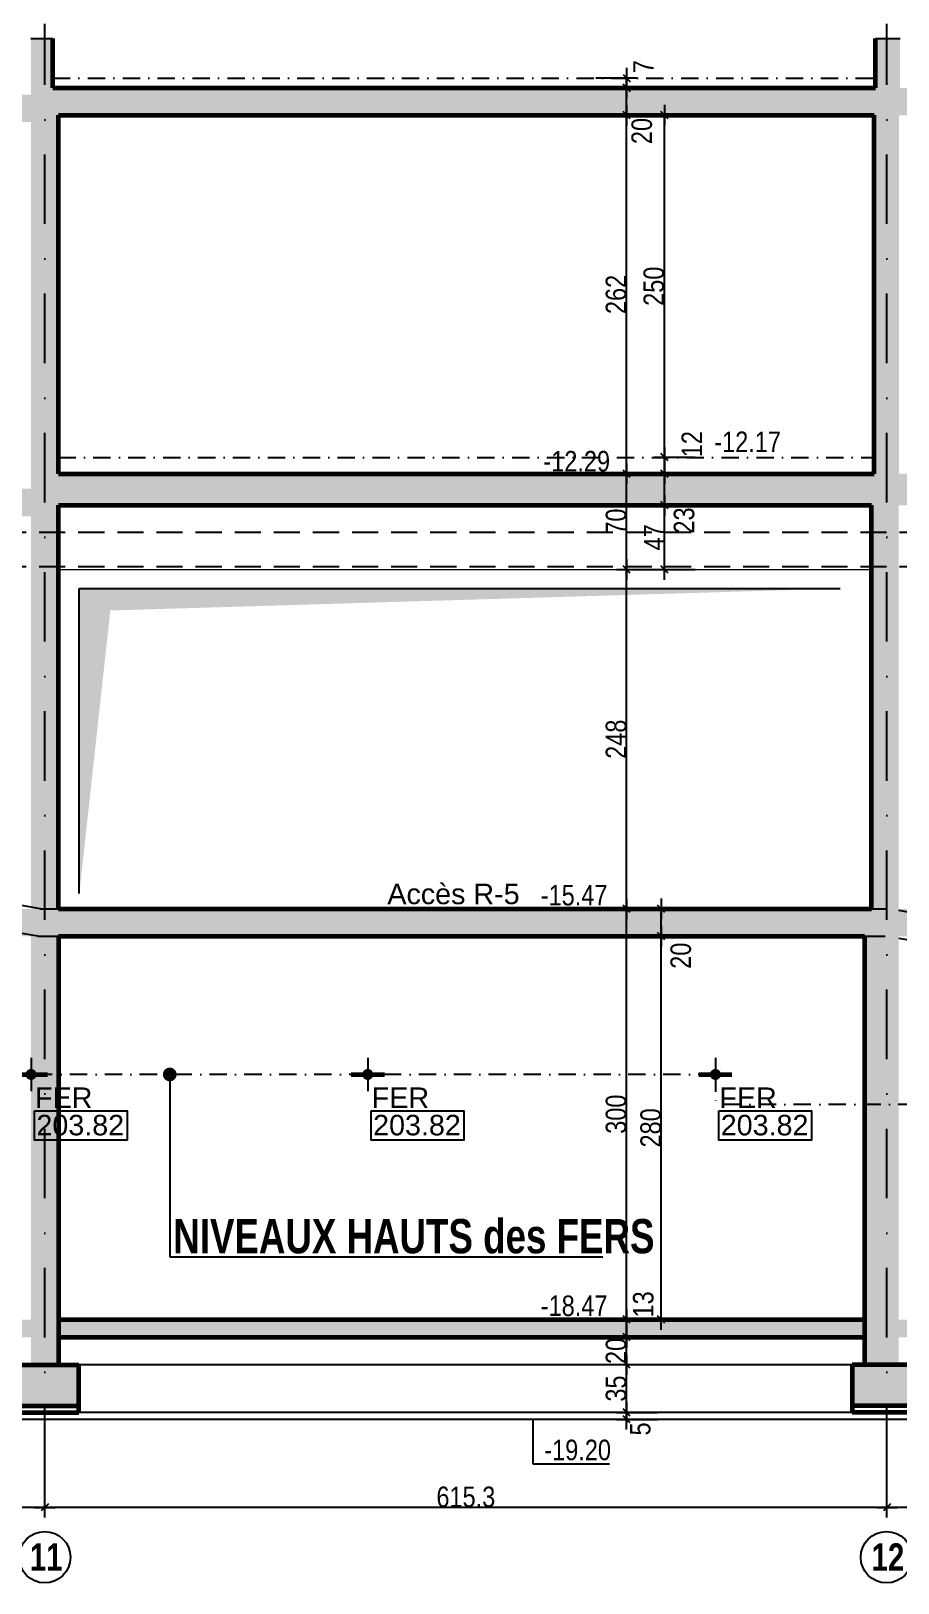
# Model space of a CAD drawing. Header units: millimetres. Extents: x -26249 to 60250, y -21218 to 23336.
# Drawn here: x 17420 to 18053, y 5707 to 6841 of the extents above; entities that cross this region are included whole.
import ezdxf

# ---------------------------------------------------------------- set-up
doc = ezdxf.new("R2010")
doc.units = ezdxf.units.MM
doc.linetypes.add('CACHEX2', pattern=[19.05, 12.7, -6.35])
doc.linetypes.add('TIRETPTX2', pattern=[50.8, 25.4, -12.7, 0, -12.7])
for name, color, linetype in [('01-coupe soussol', 253, 'Continuous'), ('01_cote_gen', 4, 'Continuous'), ('01_linteaux', 2, 'Continuous'), ('01_poch_BN', 9, 'Continuous'), ('01_texte', 230, 'Continuous'), ('AA_COTES', 2, 'Continuous')]:
    doc.layers.add(name, color=color, linetype=linetype)
doc.layers.add('01_murs_coup', color=5, linetype='Continuous', lineweight=60)
doc.styles.add('ARIAL NA', font='ARIALN.TTF')
doc.styles.add('impact', font='impact.ttf')
doc.styles.add('MATTE_TXT', font='arial.ttf')
doc.styles.add('STYLE2', font='ARIALN.TTF')
doc.dimstyles.new('JB50', dxfattribs={"dimscale": 0.1, "dimtxt": 150, "dimasz": 15, "dimexe": 0.1, "dimexo": 0.1, "dimgap": 0.09, "dimtad": 1, "dimdec": 1, "dimdsep": 46, "dimtxsty": 'STYLE2', "dimblk1": 'BOND_G', "dimblk2": 'BOND_D', "dimsah": 1, "dimcen": 1.5, "dimdle": 0.01, "dimse1": 1, "dimse2": 1, "dimclrd": 4, "dimclre": 2, "dimclrt": 6, "dimazin": 2, "dimtfac": 2.333333, "dimtdec": 1, "dimtix": 1, "dimtmove": 2, "dimatfit": 3, "dimldrblk": 'BOND_G', "dimfxl": 1, "dimtolj": 1, "dimtzin": 0, "dimarcsym": 0})

# ---------------------------------------------------------------- blocks, each defined once
blk = doc.blocks.new('BOND_G')
at = {"layer": 'AA_COTES', "color": 0}
for p, q in [((0, -5), (0, 15)), ((5, 0), (-5, 0)), ((1.77, 1.77), (-1.77, -1.77))]:
    blk.add_line(p, q, dxfattribs=at)
blk = doc.blocks.new('BOND_D')
at = {"layer": 'AA_COTES', "color": 0}
for p, q in [((5, 0), (-5, 0)), ((-1.77, -1.77), (1.77, 1.77)), ((0, 5), (0, -15))]:
    blk.add_line(p, q, dxfattribs=at)
blk = doc.blocks.new('*D2029')
at = {"layer": '01_cote_gen', "color": 4, "lineweight": -2, "transparency": 16777216}
blk.add_line((18191.2, 5761.8), (18046.5, 5761.8), dxfattribs=at)
at = {"layer": 'Defpoints', "color": 0, "transparency": 16777216}
for p in [(18045, 5851.1), (18192.7, 5845.5), (18045, 5761.8)]:
    blk.add_point(p, dxfattribs=at)
at = {"layer": '01_cote_gen', "color": 4, "lineweight": -2, "transparency": 16777216, "xscale": 1.5, "yscale": 1.5, "zscale": 1.5, "rotation": 180}
blk.add_blockref('BOND_D', (18045, 5761.8), dxfattribs=at)
at = {"layer": '01_cote_gen', "color": 4, "lineweight": -2, "transparency": 16777216, "xscale": 1.5, "yscale": 1.5, "zscale": 1.5}
blk.add_blockref('BOND_G', (18192.7, 5761.8), dxfattribs=at)
at = {"layer": '01_cote_gen', "color": 6, "transparency": 16777216, "insert": (18118.8, 5769.3), "char_height": 15, "attachment_point": 5, "style": 'STYLE2'}
blk.add_mtext('\\A1;147.7', dxfattribs=at)
blk = doc.blocks.new('*D2030')
at = {"layer": '01_cote_gen', "color": 4, "lineweight": -2, "transparency": 16777216}
blk.add_line((18043.5, 5761.8), (17431.2, 5761.8), dxfattribs=at)
at = {"layer": 'Defpoints', "color": 0, "transparency": 16777216}
for p in [(18045, 5851.1), (17429.7, 5825.9), (17429.7, 5761.8)]:
    blk.add_point(p, dxfattribs=at)
at = {"layer": '01_cote_gen', "color": 4, "lineweight": -2, "transparency": 16777216, "xscale": 1.5, "yscale": 1.5, "zscale": 1.5, "rotation": 180}
blk.add_blockref('BOND_D', (17429.7, 5761.8), dxfattribs=at)
at = {"layer": '01_cote_gen', "color": 4, "lineweight": -2, "transparency": 16777216, "xscale": 1.5, "yscale": 1.5, "zscale": 1.5}
blk.add_blockref('BOND_G', (18045, 5761.8), dxfattribs=at)
at = {"layer": '01_cote_gen', "color": 6, "transparency": 16777216, "insert": (17737.3, 5769.4), "char_height": 15, "attachment_point": 5, "style": 'STYLE2'}
blk.add_mtext('\\A1;615.3', dxfattribs=at)
blk = doc.blocks.new('*D2031')
at = {"layer": '01_cote_gen', "color": 4, "lineweight": -2, "transparency": 16777216}
blk.add_line((17428.2, 5761.8), (17151.2, 5761.8), dxfattribs=at)
at = {"layer": 'Defpoints', "color": 0, "transparency": 16777216}
for p in [(17149.7, 5862.2), (17429.7, 5825.9), (17149.7, 5761.8)]:
    blk.add_point(p, dxfattribs=at)
at = {"layer": '01_cote_gen', "color": 4, "lineweight": -2, "transparency": 16777216, "xscale": 1.5, "yscale": 1.5, "zscale": 1.5, "rotation": 180}
blk.add_blockref('BOND_D', (17149.7, 5761.8), dxfattribs=at)
at = {"layer": '01_cote_gen', "color": 4, "lineweight": -2, "transparency": 16777216, "xscale": 1.5, "yscale": 1.5, "zscale": 1.5}
blk.add_blockref('BOND_G', (17429.7, 5761.8), dxfattribs=at)
at = {"layer": '01_cote_gen', "color": 6, "transparency": 16777216, "insert": (17289.7, 5769.4), "char_height": 15, "attachment_point": 5, "style": 'STYLE2'}
blk.add_mtext('\\A1;280', dxfattribs=at)
blk = doc.blocks.new('*D2452')
at = {"layer": '01_cote_gen', "color": 4, "lineweight": -2, "transparency": 16777216}
blk.add_line((17880, 5900.6), (17880, 6177.6), dxfattribs=at)
at = {"layer": 'Defpoints', "color": 0, "transparency": 16777216}
for p in [(17880, 6179.1), (17895.3, 6179.1), (17886.4, 5899.1)]:
    blk.add_point(p, dxfattribs=at)
at = {"layer": '01_cote_gen', "color": 4, "lineweight": -2, "transparency": 16777216, "xscale": 1.5, "yscale": 1.5, "zscale": 1.5}
for name, p, rotation in [('BOND_D', (17880, 6179.1), 90), ('BOND_G', (17880, 5899.1), 270)]:
    blk.add_blockref(name, p, dxfattribs=dict(at, rotation=rotation))
at = {"layer": '01_cote_gen', "color": 6, "transparency": 16777216, "insert": (17872.4, 6039.1), "char_height": 15, "attachment_point": 5, "rotation": 90, "style": 'STYLE2'}
blk.add_mtext('\\A1;280', dxfattribs=at)
blk = doc.blocks.new('*D2453')
at = {"layer": '01_cote_gen', "color": 4, "lineweight": -2, "transparency": 16777216}
blk.add_line((17880, 6180.6), (17880, 6197.6), dxfattribs=at)
at = {"layer": 'Defpoints', "color": 0, "transparency": 16777216}
for p in [(17880, 6199.1), (17896.9, 6199.1), (17902.5, 6179.1)]:
    blk.add_point(p, dxfattribs=at)
at = {"layer": '01_cote_gen', "color": 4, "lineweight": -2, "transparency": 16777216, "xscale": 1.5, "yscale": 1.5, "zscale": 1.5}
for name, p, rotation in [('BOND_D', (17880, 6199.1), 90), ('BOND_G', (17880, 6179.1), 270)]:
    blk.add_blockref(name, p, dxfattribs=dict(at, rotation=rotation))
at = {"layer": '01_cote_gen', "color": 6, "transparency": 16777216, "insert": (17894.4, 6164.9), "char_height": 15, "attachment_point": 5, "rotation": 90, "style": 'STYLE2'}
blk.add_mtext('\\A1;20', dxfattribs=at)
blk = doc.blocks.new('*D2454')
at = {"layer": '01_cote_gen', "color": 4, "lineweight": -2, "transparency": 16777216}
blk.add_line((17854.8, 5900.6), (17854.8, 6197.6), dxfattribs=at)
at = {"layer": 'Defpoints', "color": 0, "transparency": 16777216}
for p in [(17854.8, 6199.1), (17859.4, 6199.1), (17856.9, 5899.1)]:
    blk.add_point(p, dxfattribs=at)
at = {"layer": '01_cote_gen', "color": 4, "lineweight": -2, "transparency": 16777216, "xscale": 1.5, "yscale": 1.5, "zscale": 1.5}
for name, p, rotation in [('BOND_D', (17854.8, 6199.1), 90), ('BOND_G', (17854.8, 5899.1), 270)]:
    blk.add_blockref(name, p, dxfattribs=dict(at, rotation=rotation))
at = {"layer": '01_cote_gen', "color": 6, "transparency": 16777216, "insert": (17847.1, 6049.1), "char_height": 15, "attachment_point": 5, "rotation": 90, "style": 'STYLE2'}
blk.add_mtext('\\A1;300', dxfattribs=at)
blk = doc.blocks.new('*D2444')
at = {"layer": '01_cote_gen', "color": 4, "lineweight": -2, "transparency": 16777216}
blk.add_line((17854.8, 5887.6), (17854.8, 5897.6), dxfattribs=at)
at = {"layer": 'Defpoints', "color": 0, "transparency": 16777216}
for p in [(17854.8, 5899.1), (17865.8, 5899.1), (17863, 5886.1)]:
    blk.add_point(p, dxfattribs=at)
at = {"layer": '01_cote_gen', "color": 4, "lineweight": -2, "transparency": 16777216, "xscale": 1.5, "yscale": 1.5, "zscale": 1.5}
for name, p, rotation in [('BOND_D', (17854.8, 5899.1), 90), ('BOND_G', (17854.8, 5886.1), 270)]:
    blk.add_blockref(name, p, dxfattribs=dict(at, rotation=rotation))
at = {"layer": '01_cote_gen', "color": 6, "transparency": 16777216, "insert": (17867, 5910.1), "char_height": 15, "attachment_point": 5, "rotation": 90, "style": 'STYLE2'}
blk.add_mtext('\\A1;13', dxfattribs=at)
blk = doc.blocks.new('*D2445')
at = {"layer": '01_cote_gen', "color": 4, "lineweight": -2, "transparency": 16777216}
blk.add_line((17854.8, 5867.6), (17854.8, 5884.6), dxfattribs=at)
at = {"layer": 'Defpoints', "color": 0, "transparency": 16777216}
for p in [(17854.8, 5886.1), (17864.3, 5886.1), (17864.3, 5866.1)]:
    blk.add_point(p, dxfattribs=at)
at = {"layer": '01_cote_gen', "color": 4, "lineweight": -2, "transparency": 16777216, "xscale": 1.5, "yscale": 1.5, "zscale": 1.5}
for name, p, rotation in [('BOND_D', (17854.8, 5886.1), 90), ('BOND_G', (17854.8, 5866.1), 270)]:
    blk.add_blockref(name, p, dxfattribs=dict(at, rotation=rotation))
at = {"layer": '01_cote_gen', "color": 6, "transparency": 16777216, "insert": (17847.1, 5876.1), "char_height": 15, "attachment_point": 5, "rotation": 90, "style": 'STYLE2'}
blk.add_mtext('\\A1;20', dxfattribs=at)
blk = doc.blocks.new('*D2446')
at = {"layer": '01_cote_gen', "color": 4, "lineweight": -2, "transparency": 16777216}
blk.add_line((17854.8, 5832.6), (17854.8, 5864.6), dxfattribs=at)
at = {"layer": 'Defpoints', "color": 0, "transparency": 16777216}
for p in [(17854.8, 5866.1), (17864.6, 5866.1), (17861.3, 5831.1)]:
    blk.add_point(p, dxfattribs=at)
at = {"layer": '01_cote_gen', "color": 4, "lineweight": -2, "transparency": 16777216, "xscale": 1.5, "yscale": 1.5, "zscale": 1.5}
for name, p, rotation in [('BOND_D', (17854.8, 5866.1), 90), ('BOND_G', (17854.8, 5831.1), 270)]:
    blk.add_blockref(name, p, dxfattribs=dict(at, rotation=rotation))
at = {"layer": '01_cote_gen', "color": 6, "transparency": 16777216, "insert": (17847.1, 5848.6), "char_height": 15, "attachment_point": 5, "rotation": 90, "style": 'STYLE2'}
blk.add_mtext('\\A1;35', dxfattribs=at)
blk = doc.blocks.new('*D2447')
at = {"layer": '01_cote_gen', "color": 4, "lineweight": -2, "transparency": 16777216}
blk.add_line((17854.8, 5827.6), (17854.8, 5829.6), dxfattribs=at)
at = {"layer": 'Defpoints', "color": 0, "transparency": 16777216}
for p in [(17854.8, 5831.1), (17862.3, 5831.1), (17862.9, 5826.1)]:
    blk.add_point(p, dxfattribs=at)
at = {"layer": '01_cote_gen', "color": 4, "lineweight": -2, "transparency": 16777216, "xscale": 1.5, "yscale": 1.5, "zscale": 1.5}
for name, p, rotation in [('BOND_D', (17854.8, 5831.1), 90), ('BOND_G', (17854.8, 5826.1), 270)]:
    blk.add_blockref(name, p, dxfattribs=dict(at, rotation=rotation))
at = {"layer": '01_cote_gen', "color": 6, "transparency": 16777216, "insert": (17864.8, 5819.1), "char_height": 15, "attachment_point": 5, "rotation": 90, "style": 'STYLE2'}
blk.add_mtext('\\A1;5', dxfattribs=at)
blk = doc.blocks.new('*D2448')
at = {"layer": '01_cote_gen', "color": 4, "lineweight": -2, "transparency": 16777216}
blk.add_line((17882.4, 6530.6), (17882.4, 6777.6), dxfattribs=at)
at = {"layer": 'Defpoints', "color": 0, "transparency": 16777216}
for p in [(17882.4, 6779.1), (17911.9, 6779.1), (17917.8, 6529.1)]:
    blk.add_point(p, dxfattribs=at)
at = {"layer": '01_cote_gen', "color": 4, "lineweight": -2, "transparency": 16777216, "xscale": 1.5, "yscale": 1.5, "zscale": 1.5}
for name, p, rotation in [('BOND_D', (17882.4, 6779.1), 90), ('BOND_G', (17882.4, 6529.1), 270)]:
    blk.add_blockref(name, p, dxfattribs=dict(at, rotation=rotation))
at = {"layer": '01_cote_gen', "color": 6, "transparency": 16777216, "insert": (17874.7, 6654.1), "char_height": 15, "attachment_point": 5, "rotation": 90, "style": 'STYLE2'}
blk.add_mtext('\\A1;250', dxfattribs=at)
blk = doc.blocks.new('*D2449')
at = {"layer": '01_cote_gen', "color": 4, "lineweight": -2, "transparency": 16777216}
blk.add_line((17854.8, 6780.6), (17854.8, 6797.6), dxfattribs=at)
at = {"layer": 'Defpoints', "color": 0, "transparency": 16777216}
for p in [(17854.8, 6799.1), (17894.7, 6799.1), (17894.7, 6779.1)]:
    blk.add_point(p, dxfattribs=at)
at = {"layer": '01_cote_gen', "color": 4, "lineweight": -2, "transparency": 16777216, "xscale": 1.5, "yscale": 1.5, "zscale": 1.5}
for name, p, rotation in [('BOND_D', (17854.8, 6799.1), 90), ('BOND_G', (17854.8, 6779.1), 270)]:
    blk.add_blockref(name, p, dxfattribs=dict(at, rotation=rotation))
at = {"layer": '01_cote_gen', "color": 6, "transparency": 16777216, "insert": (17865.9, 6767.5), "char_height": 15, "attachment_point": 5, "rotation": 90, "style": 'STYLE2'}
blk.add_mtext('\\A1;20', dxfattribs=at)
blk = doc.blocks.new('*D2450')
at = {"layer": '01_cote_gen', "color": 4, "lineweight": -2, "transparency": 16777216}
blk.add_line((17854.8, 6518.6), (17854.8, 6777.6), dxfattribs=at)
at = {"layer": 'Defpoints', "color": 0, "transparency": 16777216}
for p in [(17854.8, 6779.1), (17862.3, 6779.1), (17862.3, 6517.1)]:
    blk.add_point(p, dxfattribs=at)
at = {"layer": '01_cote_gen', "color": 4, "lineweight": -2, "transparency": 16777216, "xscale": 1.5, "yscale": 1.5, "zscale": 1.5}
for name, p, rotation in [('BOND_D', (17854.8, 6779.1), 90), ('BOND_G', (17854.8, 6517.1), 270)]:
    blk.add_blockref(name, p, dxfattribs=dict(at, rotation=rotation))
at = {"layer": '01_cote_gen', "color": 6, "transparency": 16777216, "insert": (17847.1, 6648.1), "char_height": 15, "attachment_point": 5, "rotation": 90, "style": 'STYLE2'}
blk.add_mtext('\\A1;262', dxfattribs=at)
blk = doc.blocks.new('*D2451')
at = {"layer": '01_cote_gen', "color": 4, "lineweight": -2, "transparency": 16777216}
blk.add_line((17882.4, 6518.6), (17882.4, 6527.6), dxfattribs=at)
at = {"layer": 'Defpoints', "color": 0, "transparency": 16777216}
for p in [(17882.4, 6529.1), (17909.7, 6529.1), (17909.7, 6517.1)]:
    blk.add_point(p, dxfattribs=at)
at = {"layer": '01_cote_gen', "color": 4, "lineweight": -2, "transparency": 16777216, "xscale": 1.5, "yscale": 1.5, "zscale": 1.5}
for name, p, rotation in [('BOND_D', (17882.4, 6529.1), 90), ('BOND_G', (17882.4, 6517.1), 270)]:
    blk.add_blockref(name, p, dxfattribs=dict(at, rotation=rotation))
at = {"layer": '01_cote_gen', "color": 6, "transparency": 16777216, "insert": (17902.4, 6538.7), "char_height": 15, "attachment_point": 5, "rotation": 90, "style": 'STYLE2'}
blk.add_mtext('\\A1;12', dxfattribs=at)
blk = doc.blocks.new('*D2455')
at = {"layer": '01_cote_gen', "color": 4, "lineweight": -2, "transparency": 16777216}
blk.add_line((17854.8, 6200.6), (17854.8, 6445.6), dxfattribs=at)
at = {"layer": 'Defpoints', "color": 0, "transparency": 16777216}
for p in [(17854.8, 6447.1), (17887.5, 6447.1), (17902.5, 6199.1)]:
    blk.add_point(p, dxfattribs=at)
at = {"layer": '01_cote_gen', "color": 4, "lineweight": -2, "transparency": 16777216, "xscale": 1.5, "yscale": 1.5, "zscale": 1.5}
for name, p, rotation in [('BOND_D', (17854.8, 6447.1), 90), ('BOND_G', (17854.8, 6199.1), 270)]:
    blk.add_blockref(name, p, dxfattribs=dict(at, rotation=rotation))
at = {"layer": '01_cote_gen', "color": 6, "transparency": 16777216, "insert": (17847.1, 6323.1), "char_height": 15, "attachment_point": 5, "rotation": 90, "style": 'STYLE2'}
blk.add_mtext('\\A1;248', dxfattribs=at)
blk = doc.blocks.new('*D2456')
at = {"layer": '01_cote_gen', "color": 4, "lineweight": -2, "transparency": 16777216}
blk.add_line((17854.8, 6448.6), (17854.8, 6515.6), dxfattribs=at)
at = {"layer": 'Defpoints', "color": 0, "transparency": 16777216}
for p in [(17854.8, 6517.1), (17874.9, 6517.1), (17862.3, 6447.1)]:
    blk.add_point(p, dxfattribs=at)
at = {"layer": '01_cote_gen', "color": 4, "lineweight": -2, "transparency": 16777216, "xscale": 1.5, "yscale": 1.5, "zscale": 1.5}
for name, p, rotation in [('BOND_D', (17854.8, 6517.1), 90), ('BOND_G', (17854.8, 6447.1), 270)]:
    blk.add_blockref(name, p, dxfattribs=dict(at, rotation=rotation))
at = {"layer": '01_cote_gen', "color": 6, "transparency": 16777216, "insert": (17847.1, 6482.1), "char_height": 15, "attachment_point": 5, "rotation": 90, "style": 'STYLE2'}
blk.add_mtext('\\A1;70', dxfattribs=at)
blk = doc.blocks.new('*D2457')
at = {"layer": '01_cote_gen', "color": 4, "lineweight": -2, "transparency": 16777216}
blk.add_line((17882.4, 6448.6), (17882.4, 6492.6), dxfattribs=at)
at = {"layer": 'Defpoints', "color": 0, "transparency": 16777216}
for p in [(17882.4, 6494.1), (17901, 6494.1), (17892.7, 6447.1)]:
    blk.add_point(p, dxfattribs=at)
at = {"layer": '01_cote_gen', "color": 4, "lineweight": -2, "transparency": 16777216, "xscale": 1.5, "yscale": 1.5, "zscale": 1.5}
for name, p, rotation in [('BOND_D', (17882.4, 6494.1), 90), ('BOND_G', (17882.4, 6447.1), 270)]:
    blk.add_blockref(name, p, dxfattribs=dict(at, rotation=rotation))
at = {"layer": '01_cote_gen', "color": 6, "transparency": 16777216, "insert": (17874.9, 6470.6), "char_height": 15, "attachment_point": 5, "rotation": 90, "style": 'STYLE2'}
blk.add_mtext('\\A1;47', dxfattribs=at)
blk = doc.blocks.new('*D2458')
at = {"layer": '01_cote_gen', "color": 4, "lineweight": -2, "transparency": 16777216}
blk.add_line((17882.4, 6495.6), (17882.4, 6515.6), dxfattribs=at)
at = {"layer": 'Defpoints', "color": 0, "transparency": 16777216}
for p in [(17882.4, 6517.1), (17904.9, 6517.1), (17904.9, 6494.1)]:
    blk.add_point(p, dxfattribs=at)
at = {"layer": '01_cote_gen', "color": 4, "lineweight": -2, "transparency": 16777216, "xscale": 1.5, "yscale": 1.5, "zscale": 1.5}
for name, p, rotation in [('BOND_D', (17882.4, 6517.1), 90), ('BOND_G', (17882.4, 6494.1), 270)]:
    blk.add_blockref(name, p, dxfattribs=dict(at, rotation=rotation))
at = {"layer": '01_cote_gen', "color": 6, "transparency": 16777216, "insert": (17896.8, 6482.9), "char_height": 15, "attachment_point": 5, "rotation": 90, "style": 'STYLE2'}
blk.add_mtext('\\A1;23', dxfattribs=at)
blk = doc.blocks.new('*D2491')
at = {"layer": '01_cote_gen', "color": 4, "lineweight": -2, "transparency": 16777216}
blk.add_line((17854.8, 6804.6), (17854.8, 6800.6), dxfattribs=at)
at = {"layer": 'Defpoints', "color": 0, "transparency": 16777216}
for p in [(17868.7, 6806.1), (17854.8, 6799.1), (17868.7, 6799.1)]:
    blk.add_point(p, dxfattribs=at)
at = {"layer": '01_cote_gen', "color": 4, "lineweight": -2, "transparency": 16777216, "xscale": 1.5, "yscale": 1.5, "zscale": 1.5}
for name, p, rotation in [('BOND_G', (17854.8, 6806.1), 90), ('BOND_D', (17854.8, 6799.1), 270)]:
    blk.add_blockref(name, p, dxfattribs=dict(at, rotation=rotation))
at = {"layer": '01_cote_gen', "color": 6, "transparency": 16777216, "insert": (17867.1, 6814.5), "char_height": 15, "attachment_point": 5, "rotation": 90, "style": 'STYLE2'}
blk.add_mtext('\\A1;7', dxfattribs=at)

msp = doc.modelspace()

# ---------------------------------------------------------------- hatches: boundary and pattern name
at = {"layer": '01_poch_BN'}
h = msp.add_hatch(color=256, dxfattribs=at)
h.dxf.hatch_style = 1
edge = h.paths.add_edge_path()
edge.add_line((16019.446, 7094.066), (15799.978, 7094.066))
edge.add_line((15799.978, 7094.066), (15799.978, 7152.092))
edge.add_line((15799.978, 7152.092), (15779.978, 7152.092))
edge.add_line((15779.978, 7152.092), (15779.978, 7094.066))
edge.add_line((15779.978, 7094.066), (15218.978, 7094.066))
edge.add_line((15218.978, 7094.066), (15218.978, 7152.092))
edge.add_line((15218.978, 7152.092), (15202.978, 7152.092))
edge.add_line((15202.978, 7152.092), (15202.978, 6806.066))
edge.add_line((15202.978, 6806.066), (15202.978, 6506.066))
edge.add_line((15202.978, 6506.066), (15202.978, 6383.122))
edge.add_line((15202.978, 6383.122), (15222.978, 6383.122))
edge.add_line((15222.978, 6383.122), (15222.978, 6486.066))
edge.add_line((15222.978, 6486.066), (15779.845, 6486.066))
edge.add_line((15779.845, 6486.066), (15779.845, 6339.122))
edge.add_line((15779.845, 6339.122), (15799.845, 6339.122))
edge.add_line((15799.845, 6339.122), (15799.845, 6486.066))
edge.add_line((15799.845, 6486.066), (16059.574, 6486.066))
edge.add_line((16059.574, 6486.066), (16059.574, 6217.122))
edge.add_line((16059.574, 6217.122), (16079.574, 6217.122))
edge.add_line((16079.574, 6217.122), (16079.574, 6486.066))
edge.add_line((16079.574, 6486.066), (16605.574, 6486.066))
edge.add_line((16605.574, 6486.066), (16605.574, 6199.066))
edge.add_line((16605.574, 6199.066), (16426.651, 6198.122))
edge.add_arc((16426.651, 6196.122), 2, 0, 90, ccw=False)
edge.add_arc((16426.651, 6196.122), 2, -90, 0, ccw=False)
edge.add_line((16426.651, 6194.122), (16426.651, 6179.066))
edge.add_line((16426.651, 6179.066), (16605.574, 6179.066))
edge.add_line((16605.574, 6179.066), (16605.574, 5866.066))
edge.add_line((16605.574, 5866.066), (16625.574, 5866.066))
edge.add_line((16625.574, 5866.066), (16625.574, 6179.066))
edge.add_line((16625.574, 6179.066), (17139.574, 6179.066))
edge.add_line((17139.574, 6179.066), (17139.574, 6105.122))
edge.add_line((17139.574, 6105.122), (17159.574, 6105.122))
edge.add_line((17159.574, 6105.122), (17159.574, 6179.066))
edge.add_line((17159.574, 6179.066), (17419.575, 6179.066))
edge.add_line((17419.575, 6179.066), (17419.575, 6078.122))
edge.add_line((17419.575, 6078.122), (17439.575, 6078.122))
edge.add_line((17439.575, 6078.122), (17439.575, 6179.066))
edge.add_line((17439.575, 6179.066), (18028.584, 6179.066))
edge.add_line((18028.584, 6179.066), (18028.584, 6056.122))
edge.add_line((18028.584, 6056.122), (18053.584, 6056.122))
edge.add_line((18053.584, 6056.122), (18053.584, 6179.066))
edge.add_line((18053.584, 6179.066), (18783.574, 6179.066))
edge.add_line((18783.574, 6179.066), (18783.574, 5866.066))
edge.add_line((18783.574, 5866.066), (18803.574, 5866.066))
edge.add_line((18803.574, 5866.066), (18803.574, 6179.066))
edge.add_line((18803.574, 6179.066), (18803.574, 6199.066))
edge.add_line((18803.574, 6199.066), (18803.574, 6799.066))
edge.add_line((18803.574, 6799.066), (18803.574, 6835.009))
edge.add_line((18803.574, 6835.009), (18787.574, 6835.009))
edge.add_line((18787.574, 6835.009), (18787.574, 6799.066))
edge.add_line((18787.574, 6799.066), (18054.574, 6799.066))
edge.add_line((18054.574, 6799.066), (18054.574, 6835.009))
edge.add_line((18054.574, 6835.009), (18036.574, 6835.009))
edge.add_line((18036.574, 6835.009), (18036.574, 6799.066))
edge.add_line((18036.574, 6799.066), (17435.574, 6799.066))
edge.add_line((17435.574, 6799.066), (17435.574, 6835.009))
edge.add_line((17435.574, 6835.009), (17419.574, 6835.009))
edge.add_line((17419.574, 6835.009), (17419.574, 6794.066))
edge.add_line((17419.574, 6794.066), (17111.574, 6794.066))
edge.add_line((17111.574, 6794.066), (17111.574, 6860.755))
edge.add_line((17111.574, 6860.755), (17091.574, 6860.755))
edge.add_line((17091.574, 6860.755), (17091.574, 6794.066))
edge.add_line((17091.574, 6794.066), (16623.574, 6794.066))
edge.add_line((16623.574, 6794.066), (16623.574, 6835.009))
edge.add_line((16623.574, 6835.009), (16605.574, 6835.009))
edge.add_line((16605.574, 6835.009), (16605.574, 6806.066))
edge.add_line((16605.574, 6806.066), (16079.978, 6806.066))
edge.add_line((16079.978, 6806.066), (16079.978, 6835.009))
edge.add_line((16079.978, 6835.009), (16059.978, 6835.009))
edge.add_line((16059.978, 6835.009), (16059.978, 6806.066))
edge.add_line((16059.978, 6806.066), (15799.978, 6806.066))
edge.add_line((15799.978, 6806.066), (15799.978, 7071.066))
edge.add_line((15799.978, 7071.066), (16019.446, 7071.066))
edge.add_line((16019.446, 7071.066), (16019.446, 7094.066))
h.paths.add_polyline_path([(15779.978, 7071.066), (15779.978, 6806.066), (15218.978, 6806.066), (15218.978, 7071.066)], flags=16)
h.paths.add_polyline_path([(15779.574, 6786.066), (15779.574, 6506.066), (15222.978, 6506.066), (15222.978, 6786.066)], flags=16)
h.paths.add_polyline_path([(15799.574, 6786.066), (16059.574, 6786.066), (16059.574, 6506.066), (15799.574, 6506.066)], flags=16)
h.paths.add_polyline_path([(16079.574, 6786.066), (16605.574, 6786.066), (16605.574, 6506.066), (16079.574, 6506.066)], flags=16)
h.paths.add_polyline_path([(16625.574, 6774.066), (17139.574, 6774.066), (17139.574, 6506.066), (16625.574, 6506.066)], flags=16)
h.paths.add_polyline_path([(16625.574, 6486.066), (17139.574, 6486.066), (17139.574, 6199.066), (16625.574, 6199.066)], flags=16)
h.paths.add_polyline_path([(17159.574, 6774.066), (17419.574, 6774.066), (17419.574, 6506.066), (17159.574, 6506.066)], flags=16)
h.paths.add_polyline_path([(17159.574, 6486.066), (17419.575, 6486.066), (17419.575, 6199.066), (17159.574, 6199.066)], flags=16)
h.paths.add_polyline_path([(17439.574, 6779.066), (18035.574, 6779.066), (18035.574, 6517.066), (17439.574, 6517.066)], flags=16)
h.paths.add_polyline_path([(17439.575, 6494.066), (18033.584, 6494.066), (18033.584, 6199.066), (17439.575, 6199.066)], flags=16)
h.paths.add_polyline_path([(18053.886, 6779.066), (18787.574, 6779.066), (18787.574, 6517.066), (18053.886, 6517.066)], flags=16)
h.paths.add_polyline_path([(18053.584, 6494.066), (18613.574, 6494.066), (18613.574, 6199.066), (18053.584, 6199.066)], flags=16)
h.paths.add_polyline_path([(18633.574, 6494.066), (18783.574, 6494.066), (18783.574, 6199.066), (18633.574, 6199.066)], flags=16)
h.paths.add_polyline_path([(15799.845, 6339.122), (15779.845, 6339.122), (15779.845, 6166.066), (15799.845, 6166.066)], flags=17)
h.paths.add_polyline_path([(15824.974, 6166.066), (15754.974, 6166.066), (15754.974, 6131.066), (15824.974, 6131.066)], flags=17)
h.paths.add_polyline_path([(15779.845, 6199.066), (15222.978, 6199.066), (15222.978, 6186.066), (15779.845, 6186.066)], flags=17)
edge = h.paths.add_edge_path(flags=17)
edge.add_arc((16426.651, 6196.122), 2, -90, 0, ccw=False)
edge.add_line((16426.651, 6194.122), (16426.651, 6179.066))
edge.add_line((16426.651, 6179.066), (16079.574, 6179.066))
edge.add_line((16079.574, 6179.066), (16079.574, 5866.066))
edge.add_line((16079.574, 5866.066), (16059.574, 5866.066))
edge.add_line((16059.574, 5866.066), (16059.574, 6186.066))
edge.add_line((16059.574, 6186.066), (15799.845, 6186.066))
edge.add_line((15799.845, 6186.066), (15799.845, 6199.066))
edge.add_line((15799.845, 6199.066), (16059.574, 6199.066))
edge.add_line((16059.574, 6199.066), (16059.574, 6217.122))
edge.add_line((16059.574, 6217.122), (16079.574, 6217.122))
edge.add_line((16079.574, 6217.122), (16079.574, 6199.066))
edge.add_line((16079.574, 6199.066), (16177.651, 6199.066))
edge.add_line((16177.651, 6199.066), (16605.574, 6199.066))
edge.add_line((16605.574, 6199.066), (16426.63, 6198.122))
edge.add_arc((16426.651, 6196.122), 2, 0, 90.604579, ccw=False)
h = msp.add_hatch(color=256, dxfattribs=at)
h.dxf.hatch_style = 1
h.paths.add_polyline_path([(17159.574, 6105.122), (17139.574, 6105.122), (17139.574, 5866.066), (17159.574, 5866.066)])
h.paths.add_polyline_path([(17174.574, 5866.066), (17124.574, 5866.066), (17124.574, 5836.066), (17174.574, 5836.066)])
h.paths.add_polyline_path([(17139.574, 5899.066), (16625.574, 5899.066), (16625.574, 5886.066), (17139.574, 5886.066)])
h.paths.add_polyline_path([(16605.574, 5899.066), (16079.574, 5899.066), (16079.574, 5886.066), (16605.574, 5886.066)])
h.paths.add_polyline_path([(16640.574, 5866.066), (16590.574, 5866.066), (16590.574, 5836.066), (16640.574, 5836.066)])
h.paths.add_polyline_path([(16129.574, 5866.066), (16059.574, 5866.066), (16059.574, 5831.066), (16129.574, 5831.066)])
h.paths.add_polyline_path([(17454.574, 5866.066), (17404.574, 5866.066), (17404.574, 5836.066), (17454.574, 5836.066)])
h.paths.add_polyline_path([(17419.575, 5899.066), (17159.574, 5899.066), (17159.574, 5886.066), (17419.575, 5886.066)])
h.paths.add_polyline_path([(18028.584, 5899.066), (17439.575, 5899.066), (17439.575, 5886.066), (18028.584, 5886.066)])
h.paths.add_polyline_path([(17439.575, 6078.122), (17419.575, 6078.122), (17419.575, 5866.066), (17439.575, 5866.066)])
h.paths.add_polyline_path([(18053.584, 6056.122), (18028.584, 6056.122), (18028.584, 5866.066), (18053.584, 5866.066)])
h.paths.add_polyline_path([(18783.574, 5899.066), (18053.584, 5899.066), (18053.584, 5886.066), (18783.574, 5886.066)])
h.paths.add_polyline_path([(18069.574, 5866.066), (18019.574, 5866.066), (18019.574, 5836.066), (18069.574, 5836.066)])

# ---------------------------------------------------------------- linework, layer by layer
at = {"layer": '01-coupe soussol', "lineweight": 5}
msp.add_line((17439.575, 6447.066), (18033.584, 6447.066), dxfattribs=at)
at = {"layer": '01-coupe soussol'}
for p, q in [((17454.893, 6210.254), (17454.893, 6433.19)), ((17454.893, 6433.19), (18010.71, 6433.19))]:
    msp.add_line(p, q, dxfattribs=at)
for points in [[(17454.893, 6210.254), (17454.893, 6433.19), (17477.517, 6417.144)], [(17454.893, 6433.19), (18010.71, 6433.19), (17477.517, 6417.144)]]:
    msp.add_solid(points, dxfattribs=at)
at = {"layer": '01_cote_gen', "color": 2, "const_width": 4}
for points in [[(17417.651, 6078.122, 1), (17421.651, 6078.122, 1)], [(17663.651, 6078.122, 1), (17667.651, 6078.122, 1)], [(17917.651, 6078.122, 1), (17921.651, 6078.122, 1)]]:
    msp.add_lwpolyline(points, format="xyb", close=True, dxfattribs=at)
at = {"layer": '01_linteaux', "linetype": 'TIRETPTX2', "ltscale": 2}
for p, q in [((17429.651, 5784.277), (17429.651, 6845.759)), ((18044.951, 5784.277), (18044.951, 6845.762))]:
    msp.add_line(p, q, dxfattribs=at)
at = {"layer": '01_linteaux', "linetype": 'TIRETPTX2', "ltscale": 0.5}
for p, q in [((17435.574, 6806.066), (18036.574, 6806.066)), ((17439.574, 6529.066), (18035.574, 6529.066))]:
    msp.add_line(p, q, dxfattribs=at)
at = {"layer": '01_linteaux', "linetype": 'CACHEX2', "ltscale": 1.5}
for p, q in [((17426.303, 6199.066), (15720.303, 6506.066)), ((17424.517, 6179.066), (15718.517, 6486.066)), ((18787.651, 6474.122), (17256.178, 6474.122)), ((18787.651, 6449.122), (17236.178, 6449.122)), ((17426.303, 6199.066), (18047.261, 6199.066)), ((18803.65, 6062.919), (18047.261, 6199.066)), ((17424.517, 6179.066), (18045.476, 6179.066)), ((18803.65, 6042.597), (18045.476, 6179.066))]:
    msp.add_line(p, q, dxfattribs=at)
at = {"layer": '01_linteaux'}
for p, q in [((18019.574, 5866.066), (17454.574, 5866.066)), ((18019.574, 5831.066), (17454.574, 5831.066)), ((18769.574, 5826.066), (16129.574, 5826.066))]:
    msp.add_line(p, q, dxfattribs=at)
at = {"layer": '01_linteaux', "color": 2, "linetype": 'TIRETPTX2', "ltscale": 2}
for points in [[(17419.651, 6090.215), (17419.651, 6066.028)], [(17665.651, 6090.215), (17665.651, 6066.028)], [(17919.651, 6090.215), (17919.651, 6066.028)]]:
    msp.add_lwpolyline(points, dxfattribs=at)
at = {"layer": '01_murs_coup'}
for p, q in [((17435.574, 6799.066), (17435.574, 6835.009)), ((18036.574, 6799.066), (18036.574, 6835.009)), ((17435.574, 6799.066), (18036.574, 6799.066)), ((17439.574, 6517.066), (17439.574, 6779.066)), ((17439.574, 6779.066), (18035.574, 6779.066)), ((18035.574, 6517.066), (18035.574, 6779.066)), ((17439.574, 6517.066), (18035.574, 6517.066)), ((17439.575, 6494.066), (18033.584, 6494.066)), ((17439.575, 6199.066), (17439.575, 6494.066)), ((18033.584, 6199.066), (18033.584, 6494.066)), ((17439.575, 6199.066), (18033.584, 6199.066)), ((17439.575, 6179.066), (18028.584, 6179.066)), ((17439.575, 6179.066), (17439.575, 5866.066)), ((18028.584, 6179.066), (18028.584, 5866.066)), ((17439.575, 5899.066), (18028.584, 5899.066)), ((17439.575, 5886.066), (18028.584, 5886.066)), ((17404.574, 5866.066), (17454.574, 5866.066)), ((17454.574, 5831.066), (17454.574, 5866.066)), ((18019.574, 5866.066), (18019.574, 5831.066)), ((18069.574, 5866.066), (18019.574, 5866.066)), ((17404.574, 5836.066), (17454.574, 5836.066)), ((17404.574, 5831.066), (17454.574, 5831.066)), ((18069.574, 5836.066), (18019.574, 5836.066)), ((18069.574, 5831.066), (18019.574, 5831.066))]:
    msp.add_line(p, q, dxfattribs=at)
at = {"layer": '01_murs_coup', "color": 2}
for p, q in [((17407.557, 6078.122), (17431.744, 6078.122)), ((17653.557, 6078.122), (17677.744, 6078.122)), ((17907.557, 6078.122), (17931.744, 6078.122))]:
    msp.add_line(p, q, dxfattribs=at)
at = {"layer": '01_poch_BN'}
for p, q in [((17419.574, 6835.009), (17435.574, 6835.009)), ((18036.574, 6835.009), (18054.574, 6835.009))]:
    msp.add_line(p, q, dxfattribs=at)
at = {"layer": '01_poch_BN', "color": 5, "linetype": 'TIRETPTX2', "ltscale": 0.5}
for p, q in [((17919.651, 6078.122), (17159.651, 6078.122)), ((17919.651, 6078.122), (17919.651, 6056.122)), ((18167.951, 6056.122), (17919.651, 6056.122))]:
    msp.add_line(p, q, dxfattribs=at)
at = {"layer": '01_texte'}
for p, q in [((17520.979, 6078.468), (17520.979, 5944.748)), ((17520.979, 5944.748), (17837.378, 5944.748, -517158665.099)), ((17786.342, 5826.066), (17786.342, 5793.703)), ((17786.342, 5793.703), (17842.371, 5793.703))]:
    msp.add_line(p, q, dxfattribs=at)
at = {"layer": '01_texte', "const_width": 5}
msp.add_lwpolyline([(17518.479, 6078.122, 1), (17523.479, 6078.122, 1)], format="xyb", close=True, dxfattribs=at)
at = {"layer": '01_texte'}
for points in [[(17422.095, 6051.642), (17489.872, 6051.642), (17489.872, 6030.039), (17422.095, 6030.039)], [(17668.095, 6051.642), (17735.872, 6051.642), (17735.872, 6030.039), (17668.095, 6030.039)], [(17922.095, 6051.642), (17989.872, 6051.642), (17989.872, 6030.039), (17922.095, 6030.039)]]:
    msp.add_lwpolyline(points, close=True, dxfattribs=at)
for centre in [(17429.651, 5725.362), (18044.651, 5725.362)]:
    msp.add_circle(centre, 18.806, dxfattribs=at)

# ---------------------------------------------------------------- texts
for s, height, style, p in [('-12.17', 15, 'ARIAL NA', (17918.821, 6532.917)), ('-12.29', 15, 'ARIAL NA', (17793.954, 6518.758)), ('Accès R-5', 15, 'MATTE_TXT', (17679.949, 6202.531)), ('-15.47', 15, 'ARIAL NA', (17792.037, 6201.626)), ('FER', 15, 'MATTE_TXT', (17422.575, 6053.605)), ('FER', 15, 'MATTE_TXT', (17668.575, 6053.605)), ('FER', 15, 'MATTE_TXT', (17922.575, 6053.605)), ('203.82', 15, 'MATTE_TXT', (17423.534, 6033.616)), ('203.82', 15, 'MATTE_TXT', (17669.534, 6033.616)), ('203.82', 15, 'MATTE_TXT', (17923.534, 6033.616)), ('NIVEAUX HAUTS des FERS', 25, 'impact', (17523.524, 5947.465, -517158665.099)), ('-18.47', 15, 'ARIAL NA', (17792.037, 5901.626)), ('-19.20', 15, 'ARIAL NA', (17794.62, 5796.263))]:
    msp.add_text(s, height=height, dxfattribs=dict(at, style=style)).set_placement(p)
at = {"layer": '01_texte', "char_height": 20, "attachment_point": 1, "line_spacing_factor": 0.895453, "style": 'impact'}
for s, insert in [('11', (17418.763, 5735.468)), ('12', (18033.763, 5735.468))]:
    msp.add_mtext(s, dxfattribs=dict(at, insert=insert))

# ---------------------------------------------------------------- dimensions: what is measured, and where the dimension line sits
at = {"layer": '01_cote_gen'}
for base, p1, p2, picture, middle in [((17854.81, 6799.066), (17868.679, 6806.066), (17868.679, 6799.066), '*D2491', (17867.117, 6814.493)), ((17854.81, 6799.066), (17894.72, 6779.066), (17894.72, 6799.066), '*D2449', (17865.896, 6767.548)), ((17882.401, 6529.066), (17909.741, 6517.066), (17909.741, 6529.066), '*D2451', (17902.431, 6538.736)), ((17882.401, 6517.066), (17904.901, 6494.066), (17904.901, 6517.066), '*D2458', (17896.848, 6482.891)), ((17880.043, 6199.066), (17902.543, 6179.066), (17896.865, 6199.066), '*D2453', (17894.436, 6164.875)), ((17854.81, 5899.066), (17863.03, 5886.066), (17865.779, 5899.066), '*D2444', (17866.966, 5910.137)), ((17854.81, 5831.066), (17862.922, 5826.066), (17862.31, 5831.066), '*D2447', (17864.847, 5819.068))]:
    dim = msp.add_linear_dim(base=base, p1=p1, p2=p2, angle=90, dimstyle='JB50', dxfattribs=at)
    dim.commit()
    dim.dimension.update_dxf_attribs({"geometry": picture, "text_midpoint": middle, "dimtype": 160})
for base, p1, p2, picture, middle in [((17854.81, 6779.066), (17862.31, 6517.066), (17862.31, 6779.066), '*D2450', (17847.143, 6648.066)), ((17882.401, 6779.066), (17917.842, 6529.066), (17911.884, 6779.066), '*D2448', (17874.733, 6654.066)), ((17854.81, 6517.066), (17862.31, 6447.066), (17874.901, 6517.066), '*D2456', (17847.143, 6482.066)), ((17882.401, 6494.066), (17892.68, 6447.066), (17901.018, 6494.066), '*D2457', (17874.892, 6470.566)), ((17854.81, 6447.066), (17902.543, 6199.066), (17887.55, 6447.066), '*D2455', (17847.143, 6323.066)), ((17854.81, 6199.066), (17856.913, 5899.066), (17859.368, 6199.066), '*D2454', (17847.143, 6049.066)), ((17880.043, 6179.066), (17886.351, 5899.066), (17895.288, 6179.066), '*D2452', (17872.375, 6039.066)), ((17854.81, 5886.066), (17864.255, 5866.066), (17864.255, 5886.066), '*D2445', (17847.143, 5876.066)), ((17854.81, 5866.066), (17861.254, 5831.066), (17864.589, 5866.066), '*D2446', (17847.143, 5848.566))]:
    dim = msp.add_linear_dim(base=base, p1=p1, p2=p2, angle=90, dimstyle='JB50', dxfattribs=at)
    dim.commit()
    dim.dimension.update_dxf_attribs({"geometry": picture, "text_midpoint": middle})
for base, p1, p2, picture, middle in [((17149.651, 5761.777), (17429.651, 5825.947), (17149.651, 5862.216), '*D2031', (17289.651, 5769.445)), ((17429.651, 5761.777), (18044.951, 5851.057), (17429.651, 5825.947), '*D2030', (17737.301, 5769.445)), ((18044.951, 5761.777), (18192.651, 5845.477), (18044.951, 5851.057), '*D2029', (18118.801, 5769.317))]:
    dim = msp.add_linear_dim(base=base, p1=p1, p2=p2, dimstyle='JB50', dxfattribs=at)
    dim.commit()
    dim.dimension.update_dxf_attribs({"geometry": picture, "text_midpoint": middle})

doc.saveas('drawing.dxf')
